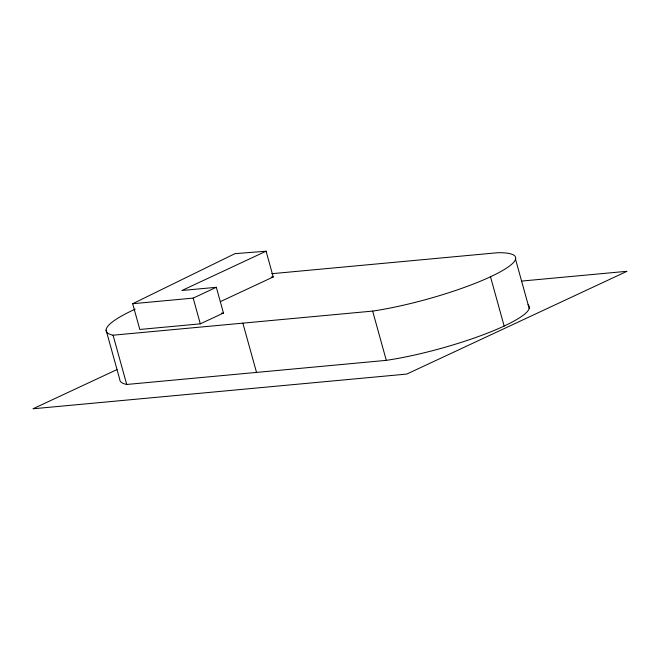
<?xml version="1.0" encoding="UTF-8"?>
<svg xmlns="http://www.w3.org/2000/svg" width="660" height="660" viewBox="0 0 660 660"><rect width="100%" height="100%" fill="white"/><g stroke="black" fill="none" stroke-linecap="round" stroke-linejoin="round"><path stroke-width="0.99" d="M266.087 251.212L181.912 290.499L216.323 287.298L223.459 313.046L200.318 323.846L139.813 329.464L132.668 303.724L234.935 253.663L266.087 251.212L273.224 276.952L220.498 301.562M132.668 303.724L193.182 298.105L216.323 287.298M116.985 369.592L33 408.787L406.766 374.072L627 271.293L521.524 281.086M271.747 273.702L497.706 252.714A96.212 16.706 -15.5 0 1 490.495 276.763L504.157 326.032M221.438 313.228L223.459 313.046M528.016 304.829A96.212 16.706 -15.5 0 1 487.781 333.003A96.212 16.706 -15.5 0 1 386.306 360.352L126.728 384.466L113.066 335.197L372.644 311.091A96.212 16.706 -15.5 0 0 490.495 276.763M271.219 277.109L273.224 276.952M515.534 259.231L529.196 308.5M372.644 311.091L386.306 360.352M242.855 323.144L256.517 372.413M193.182 298.105L200.318 323.846M106.095 330.14L119.757 379.409A104.684 18.175 -15.5 0 0 126.728 384.466M113.066 335.197A104.684 18.175 -15.5 0 1 135.16 309.161"/></g></svg>
